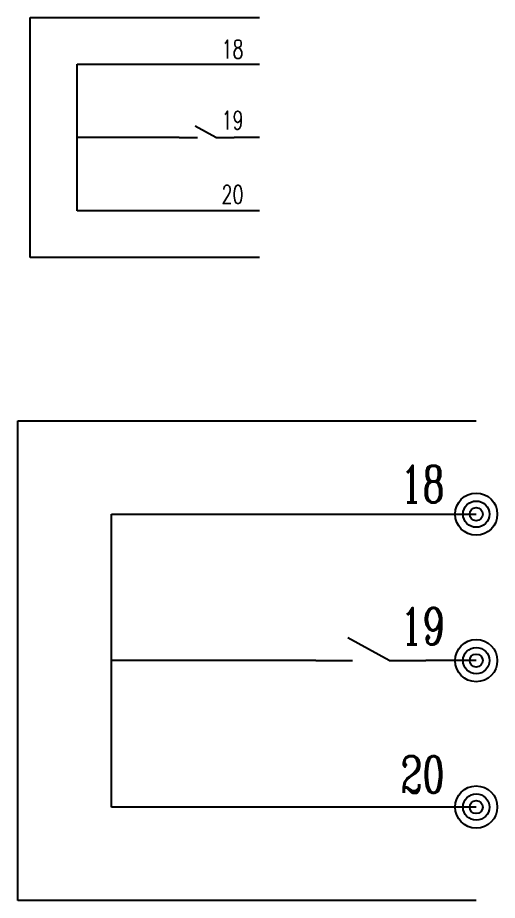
# Model space of a CAD drawing. Header units: millimetres. Extents: x -405 to 4399, y -1432 to 2273.
# Drawn here: x 4366.6 to 4399.3, y 1174.8 to 1235.1 of the extents above; entities that cross this region are included whole.
import ezdxf
from ezdxf.enums import TextEntityAlignment as Align

# ---------------------------------------------------------------- set-up
doc = ezdxf.new("R2010")
doc.units = ezdxf.units.MM
doc.layers.get('0').update_dxf_attribs({"lineweight": 25})
doc.layers.add('SYMS', color=7, linetype='Continuous')
doc.layers.add('YEL_14_THHN', color=2, linetype='Continuous')
doc.layers.add('剖面线、重合断面轮廓线、表示平面的对角线、范围线及分界线、断裂处边界线', color=4, linetype='Continuous', lineweight=25)
doc.styles.add('WD_IEC', font='ISOCP2.shx', dxfattribs={"width": 0.9, "height": 4, "bigfont": 'gbcbig.shx'})
doc.styles.add('字母', font='complex.shx', dxfattribs={"width": 0.7})

# ---------------------------------------------------------------- blocks, each defined once
blk = doc.blocks.new('HSS21')
for p, q in [((-7.5, 0), (-2.5, 0)), ((2.5, 0), (-3.12, -3.12)), ((2.5, 0), (7.5, 0))]:
    blk.add_line(p, q)
at = {"style": 'WD_IEC'}
for tag, p in [('INST', (-2.5, 13.62)), ('LOC', (-2.5, 10.12)), ('TAG2', (-2.56, 1.34)), ('DESC1', (-2.5, -10)), ('DESC2', (-2.5, -13.5)), ('DESC3', (-2.5, -17))]:
    blk.add_attdef(tag, text='', height=2.5, dxfattribs=at).set_placement(p, align=Align.RIGHT)
for tag, p, height, flags in [('TERM01', (-7.5, 1), 2, 8), ('X4TERM01', (-7.5, 0), 0.32, 1), ('X1TERM02', (7.5, 0), 0.32, 1), ('X2LINK', (0, -0.5), 0.32, 1), ('X8LINK', (0, -2), 0.32, 1), ('CONTACT', (6.5, -2.25), 1, 1), ('FAMILY', (6.5, -3.75), 1, 1), ('COMMON', (7.75, -3.5), 1, 1)]:
    blk.add_attdef(tag, p, '', height=height, dxfattribs=dict(at, flags=flags))
at = {"style": 'WD_IEC', "flags": 8}
for tag, height, p in [('TERM02', 2, (7.5, 1)), ('XREF', 2.5, (-2.5, -6.25))]:
    blk.add_attdef(tag, text='', height=height, dxfattribs=at).set_placement(p, align=Align.RIGHT)
at = {"lineweight": 15, "style": 'WD_IEC'}
blk.add_attdef('STATE', (2.5, -6.35), '', height=2.5, dxfattribs=at)
blk = doc.blocks.new('WDDOT')
for radius in [0.72, 0.449, 0.223]:
    blk.add_circle((0, 0), radius)

msp = doc.modelspace()

# ---------------------------------------------------------------- linework, layer by layer
at = {"layer": 'YEL_14_THHN'}
for p, q in [((4370.626, 1221.886), (4370.626, 1231.886)), ((4370.626, 1231.886), (4383.059, 1231.886)), ((4377.592, 1226.886), (4370.626, 1226.886)), ((4383.059, 1226.886), (4381.342, 1226.886)), ((4383.059, 1221.886), (4370.626, 1221.886)), ((4372.982, 1181.17), (4372.982, 1201.17)), ((4372.982, 1201.17), (4397.848, 1201.17)), ((4386.914, 1191.17), (4372.982, 1191.17)), ((4397.848, 1191.17), (4394.414, 1191.17)), ((4397.848, 1181.17), (4372.982, 1181.17))]:
    msp.add_line(p, q, dxfattribs=at)
at = {"layer": '剖面线、重合断面轮廓线、表示平面的对角线、范围线及分界线、断裂处边界线'}
for p, q in [((4367.424, 1235.07), (4383.059, 1235.07)), ((4367.424, 1218.702), (4367.424, 1235.07)), ((4383.059, 1218.702), (4367.424, 1218.702)), ((4366.578, 1207.538), (4397.848, 1207.538)), ((4366.578, 1174.801), (4366.578, 1207.538)), ((4397.848, 1174.801), (4366.578, 1174.801))]:
    msp.add_line(p, q, dxfattribs=at)

# ---------------------------------------------------------------- block references
at = {"layer": 'SYMS'}
for name, p, xscale, yscale, zscale, rotation in [('HSS21', (4379.467, 1226.886), -0.25, 0.25, 0.25, 180), ('WDDOT', (4397.848, 1201.17), 2, 2, 2, 270), ('HSS21', (4390.664, 1191.17), -0.5, 0.5, 0.5, 180), ('WDDOT', (4397.848, 1191.17), 2, 2, 2, 270), ('WDDOT', (4397.848, 1181.17), 2, 2, 2, 270)]:
    msp.add_blockref(name, p, dxfattribs=dict(at, xscale=xscale, yscale=yscale, zscale=zscale, rotation=rotation))

# ---------------------------------------------------------------- texts
at = {"layer": '剖面线、重合断面轮廓线、表示平面的对角线、范围线及分界线、断裂处边界线', "attachment_point": 1, "style": '字母'}
for s, insert, char_height in [('18', (4380.476, 1233.539), 1.25), ('19', (4380.476, 1228.688), 1.25), ('20', (4380.476, 1223.625), 1.25), ('18', (4392.683, 1204.476), 2.5), ('19', (4392.683, 1194.773), 2.5), ('20', (4392.683, 1184.647), 2.5)]:
    msp.add_mtext_dynamic_manual_height_columns(s, width=9.07578, gutter_width=17.5, heights=[0], dxfattribs=dict(at, insert=insert, char_height=char_height))

doc.saveas('drawing.dxf')
